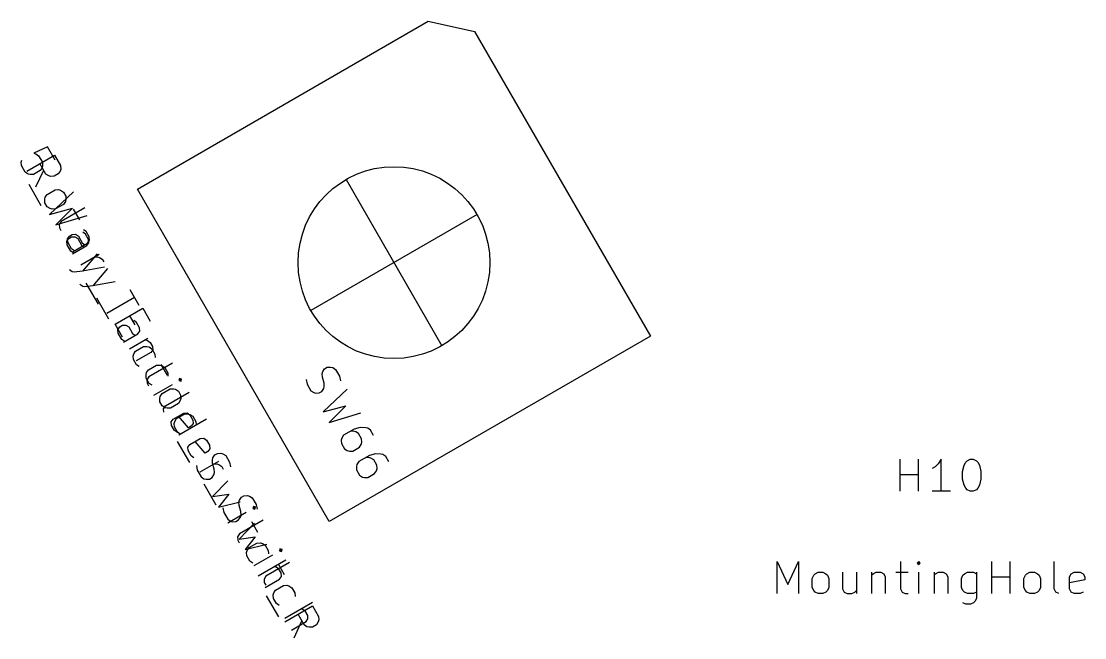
# Model space of a CAD drawing. Extents: x 64 to 353, y -155 to -55.
# Drawn here: x 69.67 to 102.93, y -151.64 to -132.36 of the extents above; entities that cross this region are included whole.
import ezdxf

# ---------------------------------------------------------------- set-up
doc = ezdxf.new("R2010")
doc.units = 0
doc.layers.add('BLACK', color=7, linetype='CONTINUOUS')

msp = doc.modelspace()

# ---------------------------------------------------------------- linework, layer by layer
at = {"layer": 'BLACK', "linetype": 'CONTINUOUS'}
for p, q in [((73.3074, -137.609), (82.4006, -132.359)), ((82.4006, -132.359), (83.8533, -132.676)), ((83.8533, -132.676), (89.3533, -142.202)), ((70.4986, -136.289), (70.0624, -136.486)), ((70.7367, -136.702), (70.4986, -136.289)), ((69.8434, -137.043), (70.7094, -136.543)), ((70.0624, -136.486), (70.1275, -136.504)), ((70.1275, -136.504), (70.2163, -136.562)), ((70.2163, -136.562), (70.3354, -136.769)), ((70.7094, -136.543), (70.8999, -136.873)), ((69.6738, -136.766), (69.6913, -136.701)), ((69.6802, -136.872), (69.6738, -136.766)), ((69.7993, -137.078), (69.6802, -136.872)), ((70.2657, -137.029), (70.0595, -137.148)), ((70.1291, -137.538), (70.3748, -137.012)), ((70.4462, -137.135), (70.2558, -136.805)), ((70.3243, -136.94), (70.2657, -137.029)), ((70.3418, -136.875), (70.3243, -136.94)), ((70.3354, -136.769), (70.3418, -136.875)), ((70.9062, -136.98), (70.8888, -137.045)), ((70.8999, -136.873), (70.9062, -136.98)), ((69.8881, -137.137), (69.7993, -137.078)), ((69.9532, -137.154), (69.8881, -137.137)), ((70.0595, -137.148), (69.9532, -137.154)), ((70.5351, -137.194), (70.4462, -137.135)), ((70.6001, -137.211), (70.5351, -137.194)), ((70.7064, -137.205), (70.6001, -137.211)), ((70.8301, -137.134), (70.7064, -137.205)), ((70.8888, -137.045), (70.8301, -137.134)), ((79.8303, -137.308), (82.8303, -142.504)), ((69.9073, -137.456), (70.2882, -138.115)), ((70.4845, -137.773), (70.7319, -137.63)), ((71.3081, -137.692), (70.5612, -138.398)), ((70.7319, -137.63), (70.8382, -137.624)), ((70.8382, -137.624), (70.9033, -137.641)), ((70.9033, -137.641), (70.9921, -137.7)), ((79.3074, -148.002), (73.3074, -137.609)), ((70.4084, -137.927), (70.4258, -137.862)), ((70.4148, -138.033), (70.4084, -137.927)), ((70.4258, -137.862), (70.4845, -137.773)), ((70.9921, -137.7), (71.0636, -137.824)), ((71.0525, -137.995), (70.9939, -138.084)), ((71.07, -137.93), (71.0525, -137.995)), ((71.0636, -137.824), (71.07, -137.93)), ((70.4862, -138.157), (70.4148, -138.033)), ((70.5751, -138.216), (70.4862, -138.157)), ((70.5612, -138.398), (71.275, -138.206)), ((70.6401, -138.233), (70.5751, -138.216)), ((70.7464, -138.227), (70.6401, -138.233)), ((70.9939, -138.084), (70.7464, -138.227)), ((71.275, -138.206), (70.7516, -138.728)), ((71.6618, -138.193), (70.9195, -138.622)), ((71.3017, -138.236), (71.4921, -138.566)), ((70.7516, -138.728), (71.7367, -138.434)), ((70.9195, -138.622), (70.8608, -138.71)), ((83.9284, -138.406), (78.7322, -141.406)), ((70.8608, -138.71), (70.8672, -138.817)), ((70.8672, -138.817), (70.9148, -138.899)), ((71.2638, -139.028), (71.3701, -139.021)), ((71.3701, -139.021), (71.459, -139.08)), ((71.6861, -139.013), (71.5973, -138.954)), ((71.7064, -138.937), (71.6176, -138.878)), ((71.7814, -139.178), (71.6861, -139.013)), ((71.8017, -139.102), (71.7064, -138.937)), ((71.1024, -139.24), (71.1611, -139.151)), ((71.1088, -139.346), (71.1024, -139.24)), ((71.2278, -139.552), (71.1088, -139.346)), ((71.1227, -139.164), (71.1814, -139.075)), ((71.1291, -139.27), (71.1227, -139.164)), ((71.2481, -139.477), (71.1291, -139.27)), ((71.1611, -139.151), (71.2436, -139.103)), ((71.1814, -139.075), (71.2638, -139.028)), ((71.2436, -139.103), (71.3498, -139.097)), ((71.2957, -139.559), (71.7494, -139.297)), ((71.3498, -139.097), (71.4387, -139.156)), ((71.4387, -139.156), (71.5578, -139.362)), ((71.459, -139.08), (71.578, -139.286)), ((71.578, -139.286), (71.6669, -139.345)), ((71.7291, -139.373), (71.7878, -139.284)), ((71.7494, -139.297), (71.808, -139.208)), ((71.7878, -139.284), (71.7814, -139.178)), ((71.808, -139.208), (71.8017, -139.102)), ((71.3167, -139.611), (71.2278, -139.552)), ((71.337, -139.535), (71.2481, -139.477)), ((71.2755, -139.635), (71.7291, -139.373)), ((71.5338, -139.971), (72.1112, -139.638)), ((71.5578, -139.362), (71.6466, -139.421)), ((72.0433, -139.631), (71.585, -140.171)), ((71.9462, -139.733), (72.0525, -139.727)), ((72.0525, -139.727), (72.1176, -139.744)), ((72.1176, -139.744), (72.2064, -139.803)), ((72.2064, -139.803), (72.254, -139.886)), ((71.2661, -140.19), (71.1773, -140.131)), ((71.3312, -140.208), (71.2661, -140.19)), ((71.585, -140.171), (71.3312, -140.208)), ((72.2814, -140.044), (71.585, -140.171)), ((72.3731, -140.092), (71.9148, -140.631)), ((71.5959, -140.65), (71.5071, -140.592)), ((71.661, -140.668), (71.5959, -140.65)), ((71.9148, -140.631), (71.661, -140.668)), ((71.693, -140.549), (72.0739, -141.208)), ((72.6112, -140.504), (71.9148, -140.631)), ((72.0228, -141.009), (72.4037, -141.669)), ((72.3469, -141.491), (73.2129, -140.991)), ((73.0701, -140.743), (73.3558, -141.238)), ((72.6053, -141.827), (73.4713, -141.327)), ((73.4713, -141.327), (73.7094, -141.74)), ((73.0589, -141.565), (73.2256, -141.854)), ((72.8434, -142.24), (72.6053, -141.827)), ((72.6976, -142.003), (72.7563, -141.914)), ((72.704, -142.109), (72.6976, -142.003)), ((72.7563, -141.914), (72.8388, -141.866)), ((72.8388, -141.866), (72.9451, -141.86)), ((72.9451, -141.86), (73.0339, -141.919)), ((73.0339, -141.919), (73.153, -142.125)), ((73.2814, -141.776), (73.1925, -141.717)), ((73.3766, -141.941), (73.2814, -141.776)), ((73.383, -142.047), (73.3766, -141.941)), ((72.8231, -142.315), (72.704, -142.109)), ((72.9119, -142.374), (72.8231, -142.315)), ((72.8707, -142.398), (73.3243, -142.136)), ((73.635, -142.277), (73.0577, -142.611)), ((73.153, -142.125), (73.2418, -142.184)), ((73.3243, -142.136), (73.383, -142.047)), ((73.5525, -142.325), (73.6176, -142.342)), ((73.6176, -142.342), (73.7064, -142.401)), ((89.3533, -142.202), (79.3074, -148.002)), ((73.1913, -142.763), (73.2499, -142.674)), ((73.2499, -142.674), (73.4974, -142.531)), ((73.4974, -142.531), (73.6037, -142.525)), ((73.6037, -142.525), (73.6687, -142.542)), ((73.6687, -142.542), (73.7576, -142.601)), ((73.7064, -142.401), (73.7779, -142.525)), ((73.7842, -142.631), (73.7256, -142.72)), ((73.7576, -142.601), (73.8528, -142.766)), ((73.7779, -142.525), (73.7842, -142.631)), ((73.1738, -142.828), (73.1913, -142.763)), ((73.1802, -142.934), (73.1738, -142.828)), ((73.2755, -143.099), (73.1802, -142.934)), ((73.7256, -142.72), (73.2719, -142.982)), ((73.8528, -142.766), (73.8592, -142.872)), ((73.3643, -143.158), (73.2755, -143.099)), ((73.5751, -143.412), (73.5925, -143.347)), ((73.5925, -143.347), (73.6512, -143.258)), ((73.6512, -143.258), (73.8986, -143.115)), ((74.4034, -143.053), (73.6611, -143.481)), ((73.8986, -143.115), (74.0049, -143.109)), ((74.0049, -143.109), (74.07, -143.126)), ((74.0433, -143.096), (74.2338, -143.425)), ((74.07, -143.126), (74.1588, -143.185)), ((74.1588, -143.185), (74.254, -143.35)), ((74.254, -143.35), (74.2604, -143.456)), ((79.0854, -143.379), (79.1028, -143.314)), ((79.1028, -143.314), (79.1615, -143.225)), ((79.1615, -143.225), (79.2439, -143.178)), ((79.2439, -143.178), (79.3502, -143.171)), ((79.3502, -143.171), (79.4153, -143.189)), ((79.4153, -143.189), (79.5041, -143.247)), ((79.5041, -143.247), (79.6232, -143.454)), ((73.5815, -143.518), (73.5751, -143.412)), ((73.6767, -143.683), (73.5815, -143.518)), ((73.6611, -143.481), (73.6024, -143.57)), ((73.6024, -143.57), (73.6088, -143.676)), ((73.6088, -143.676), (73.6564, -143.759)), ((73.7656, -143.742), (73.6767, -143.683)), ((74.6241, -143.53), (74.6066, -143.595)), ((74.6891, -143.547), (74.6066, -143.595)), ((74.6066, -143.595), (74.6717, -143.613)), ((74.6891, -143.547), (74.6241, -143.53)), ((74.6717, -143.613), (74.6891, -143.547)), ((78.5841, -143.559), (78.6143, -143.706)), ((79.0917, -143.485), (79.0854, -143.379)), ((79.1457, -143.674), (79.0917, -143.485)), ((79.1521, -143.781), (79.1457, -143.674)), ((79.6232, -143.454), (79.6534, -143.601)), ((73.8231, -144.047), (74.4004, -143.714)), ((74.0211, -144.089), (74.0798, -144)), ((74.0798, -144), (74.3272, -143.857)), ((74.1849, -144.388), (74.9272, -143.96)), ((74.3272, -143.857), (74.4335, -143.851)), ((74.4335, -143.851), (74.4985, -143.868)), ((74.4985, -143.868), (74.5874, -143.927)), ((74.5874, -143.927), (74.6588, -144.051)), ((78.6143, -143.706), (78.7334, -143.912)), ((78.7334, -143.912), (78.8222, -143.971)), ((78.8222, -143.971), (78.8873, -143.988)), ((78.8873, -143.988), (78.9935, -143.982)), ((78.9935, -143.982), (79.076, -143.934)), ((79.076, -143.934), (79.1347, -143.846)), ((79.8613, -143.866), (79.1143, -144.572)), ((79.1347, -143.846), (79.1521, -143.781)), ((74.0037, -144.154), (74.0211, -144.089)), ((74.01, -144.26), (74.0037, -144.154)), ((74.0815, -144.384), (74.01, -144.26)), ((74.5891, -144.311), (74.3417, -144.454)), ((74.6478, -144.222), (74.5891, -144.311)), ((74.6652, -144.157), (74.6478, -144.222)), ((74.6588, -144.051), (74.6652, -144.157)), ((74.1703, -144.443), (74.0815, -144.384)), ((74.1262, -144.477), (74.1849, -144.388)), ((74.1326, -144.584), (74.1262, -144.477)), ((74.2354, -144.46), (74.1703, -144.443)), ((74.3417, -144.454), (74.2354, -144.46)), ((74.423, -144.801), (74.7529, -144.61)), ((74.5321, -144.784), (74.7796, -144.641)), ((74.7529, -144.61), (74.8592, -144.604)), ((74.7796, -144.641), (74.8859, -144.634)), ((74.8592, -144.604), (74.948, -144.663)), ((74.8859, -144.634), (74.9509, -144.652)), ((74.948, -144.663), (75.0433, -144.828)), ((74.9509, -144.652), (75.0398, -144.711)), ((79.1143, -144.572), (79.8281, -144.38)), ((79.8281, -144.38), (79.3048, -144.902)), ((79.3048, -144.902), (80.2899, -144.608)), ((74.3643, -144.89), (74.423, -144.801)), ((74.3707, -144.996), (74.3643, -144.89)), ((74.4659, -145.161), (74.3707, -144.996)), ((74.456, -144.938), (74.4735, -144.873)), ((74.4624, -145.044), (74.456, -144.938)), ((74.4735, -144.873), (74.5321, -144.784)), ((74.9085, -145.07), (74.5879, -144.706)), ((74.6053, -145.291), (75.4713, -144.791)), ((75.0497, -144.934), (74.991, -145.023)), ((75.0398, -144.711), (75.135, -144.875)), ((75.0433, -144.828), (75.0497, -144.934)), ((75.135, -144.875), (75.1414, -144.982)), ((74.5577, -145.209), (74.4624, -145.044)), ((74.5548, -145.22), (74.4659, -145.161)), ((74.6465, -145.267), (74.5577, -145.209)), ((74.991, -145.023), (74.9085, -145.07)), ((79.7555, -145.302), (79.6968, -145.391)), ((80.0854, -145.111), (79.7555, -145.302)), ((80.0679, -145.176), (79.9616, -145.183)), ((80.133, -145.194), (80.0679, -145.176)), ((80.2741, -145.057), (80.0854, -145.111)), ((80.2218, -145.252), (80.133, -145.194)), ((80.3171, -145.417), (80.2218, -145.252)), ((80.4455, -145.068), (80.2741, -145.057)), ((80.5105, -145.086), (80.4455, -145.068)), ((80.5994, -145.144), (80.5105, -145.086)), ((80.6946, -145.309), (80.5994, -145.144)), ((74.5501, -145.497), (74.9311, -146.157)), ((74.8846, -145.68), (74.9433, -145.591)), ((74.9433, -145.591), (75.2732, -145.401)), ((75.4288, -145.861), (75.1082, -145.496)), ((75.2732, -145.401), (75.3795, -145.394)), ((75.3795, -145.394), (75.4683, -145.453)), ((75.4683, -145.453), (75.5636, -145.618)), ((75.5636, -145.618), (75.57, -145.724)), ((79.6968, -145.391), (79.6794, -145.456)), ((79.6794, -145.456), (79.6857, -145.562)), ((79.6857, -145.562), (79.781, -145.727)), ((80.0412, -145.797), (80.2474, -145.678)), ((80.2474, -145.678), (80.306, -145.589)), ((80.306, -145.589), (80.3235, -145.524)), ((80.3235, -145.524), (80.3171, -145.417)), ((74.891, -145.786), (74.8846, -145.68)), ((74.9862, -145.951), (74.891, -145.786)), ((75.0751, -146.01), (74.9862, -145.951)), ((75.5113, -145.813), (75.4288, -145.861)), ((75.57, -145.724), (75.5113, -145.813)), ((75.6513, -146.071), (75.6687, -146.006)), ((75.6687, -146.006), (75.7274, -145.917)), ((75.7274, -145.917), (75.8099, -145.87)), ((75.8099, -145.87), (75.9161, -145.863)), ((75.9161, -145.863), (75.9812, -145.881)), ((75.9812, -145.881), (76.0701, -145.939)), ((76.0701, -145.939), (76.1891, -146.146)), ((79.781, -145.727), (79.8698, -145.786)), ((79.8698, -145.786), (79.9349, -145.803)), ((79.9349, -145.803), (80.0412, -145.797)), ((80.5616, -145.936), (80.2316, -146.127)), ((80.5441, -146.001), (80.4378, -146.007)), ((80.6092, -146.019), (80.5441, -146.001)), ((80.7503, -145.882), (80.5616, -145.936)), ((80.9217, -145.893), (80.7503, -145.882)), ((80.9867, -145.911), (80.9217, -145.893)), ((81.0756, -145.969), (80.9867, -145.911)), ((81.1708, -146.134), (81.0756, -145.969)), ((75.15, -146.251), (75.1802, -146.398)), ((75.2719, -146.446), (75.8493, -146.113)), ((75.6577, -146.177), (75.6513, -146.071)), ((75.7117, -146.366), (75.6577, -146.177)), ((75.6843, -146.208), (75.7906, -146.202)), ((75.7906, -146.202), (75.8557, -146.219)), ((75.8557, -146.219), (75.9445, -146.278)), ((75.9445, -146.278), (75.9921, -146.36)), ((76.1891, -146.146), (76.2193, -146.293)), ((80.173, -146.215), (80.1555, -146.28)), ((80.1555, -146.28), (80.1619, -146.387)), ((80.2316, -146.127), (80.173, -146.215)), ((80.698, -146.077), (80.6092, -146.019)), ((80.7933, -146.242), (80.698, -146.077)), ((80.7997, -146.348), (80.7933, -146.242)), ((97.1631, -147.055), (97.1631, -146.055)), ((97.7345, -147.055), (97.7345, -146.055)), ((98.2583, -146.293), (98.1631, -146.341)), ((98.3535, -146.198), (98.2583, -146.293)), ((98.4488, -146.055), (98.3535, -146.198)), ((98.4488, -147.055), (98.4488, -146.055)), ((99.1154, -146.436), (99.1631, -146.245)), ((99.1631, -146.245), (99.2107, -146.15)), ((99.2107, -146.15), (99.2583, -146.102)), ((99.2583, -146.102), (99.3535, -146.055)), ((99.3535, -146.055), (99.4488, -146.055)), ((99.4488, -146.055), (99.544, -146.102)), ((99.544, -146.102), (99.5916, -146.15)), ((99.5916, -146.15), (99.6392, -146.245)), ((99.6392, -146.245), (99.6869, -146.436)), ((75.1802, -146.398), (75.2993, -146.604)), ((75.2993, -146.604), (75.3881, -146.663)), ((75.3881, -146.663), (75.4532, -146.68)), ((75.4532, -146.68), (75.5595, -146.674)), ((75.5595, -146.674), (75.6419, -146.626)), ((75.6419, -146.626), (75.7006, -146.538)), ((75.7006, -146.538), (75.718, -146.473)), ((75.718, -146.473), (75.7117, -146.366)), ((80.1619, -146.387), (80.2572, -146.552)), ((80.2572, -146.552), (80.346, -146.61)), ((80.346, -146.61), (80.4111, -146.628)), ((80.4111, -146.628), (80.5174, -146.621)), ((80.5174, -146.621), (80.7236, -146.502)), ((80.7236, -146.502), (80.7822, -146.413)), ((80.7822, -146.413), (80.7997, -146.348)), ((97.1631, -146.531), (97.7345, -146.531)), ((99.1154, -146.674), (99.1154, -146.436)), ((99.1631, -146.864), (99.1154, -146.674)), ((99.6869, -146.674), (99.6392, -146.864)), ((99.6869, -146.436), (99.6869, -146.674)), ((75.3799, -146.824), (75.7609, -147.483)), ((76.1385, -146.725), (75.6564, -147.223)), ((99.2107, -146.96), (99.1631, -146.864)), ((99.2583, -147.007), (99.2107, -146.96)), ((99.3535, -147.055), (99.2583, -147.007)), ((99.544, -147.007), (99.4488, -147.055)), ((99.5916, -146.96), (99.544, -147.007)), ((99.6392, -146.864), (99.5916, -146.96)), ((75.6564, -147.223), (76.164, -147.15)), ((76.164, -147.15), (75.8469, -147.553)), ((76.4811, -147.397), (76.4985, -147.332)), ((76.4985, -147.332), (76.5572, -147.244)), ((76.5572, -147.244), (76.6397, -147.196)), ((76.6397, -147.196), (76.746, -147.19)), ((76.746, -147.19), (76.811, -147.207)), ((76.811, -147.207), (76.8999, -147.266)), ((76.8999, -147.266), (77.0189, -147.472)), ((98.7345, -147.055), (98.1631, -147.055)), ((99.4488, -147.055), (99.3535, -147.055)), ((75.8469, -147.553), (76.5195, -147.384)), ((75.9798, -147.577), (76.01, -147.724)), ((76.4875, -147.504), (76.4811, -147.397)), ((76.5415, -147.693), (76.4875, -147.504)), ((76.9336, -147.53), (76.9161, -147.595)), ((76.9986, -147.548), (76.9161, -147.595)), ((76.9161, -147.595), (76.9812, -147.613)), ((76.9986, -147.548), (76.9336, -147.53)), ((76.9812, -147.613), (76.9986, -147.548)), ((77.0189, -147.472), (77.0491, -147.619)), ((76.01, -147.724), (76.1291, -147.931)), ((76.1291, -147.931), (76.2179, -147.989)), ((76.1326, -148.048), (76.7099, -147.714)), ((76.2179, -147.989), (76.283, -148.007)), ((76.283, -148.007), (76.3893, -148)), ((76.3893, -148), (76.4718, -147.953)), ((76.4718, -147.953), (76.5304, -147.864)), ((77.2367, -147.96), (76.4944, -148.389)), ((76.5304, -147.864), (76.5479, -147.799)), ((76.5479, -147.799), (76.5415, -147.693)), ((76.8766, -148.003), (77.0671, -148.333)), ((76.9683, -148.051), (76.4862, -148.549)), ((76.4944, -148.389), (76.4357, -148.478)), ((76.4357, -148.478), (76.4421, -148.584)), ((76.4421, -148.584), (76.4897, -148.666)), ((76.4862, -148.549), (76.9939, -148.476)), ((76.9939, -148.476), (76.6767, -148.879)), ((77.045, -148.676), (77.1513, -148.669)), ((77.1513, -148.669), (77.2163, -148.687)), ((76.6767, -148.879), (77.3493, -148.711)), ((76.7215, -148.972), (76.7389, -148.907)), ((76.7278, -149.079), (76.7215, -148.972)), ((76.7389, -148.907), (76.7976, -148.818)), ((76.7976, -148.818), (77.045, -148.676)), ((77.2163, -148.687), (77.3052, -148.745)), ((77.3052, -148.745), (77.4004, -148.91)), ((77.4004, -148.91), (77.4068, -149.017)), ((77.7634, -148.857), (77.746, -148.922)), ((77.8284, -148.874), (77.746, -148.922)), ((77.746, -148.922), (77.811, -148.939)), ((77.8284, -148.874), (77.7634, -148.857)), ((77.811, -148.939), (77.8284, -148.874)), ((76.8231, -149.244), (76.7278, -149.079)), ((76.9119, -149.302), (76.8231, -149.244)), ((76.9624, -149.374), (77.5398, -149.041)), ((77.085, -149.697), (77.951, -149.197)), ((78.0665, -149.286), (77.3242, -149.715)), ((77.7064, -149.329), (77.8969, -149.659)), ((93.3154, -150.255), (93.3154, -149.255)), ((93.3154, -149.255), (93.6488, -149.969)), ((93.6488, -149.969), (93.9821, -149.255)), ((93.9821, -149.255), (93.9821, -150.255)), ((97.1726, -149.255), (97.1726, -150.112)), ((97.744, -149.255), (97.6964, -149.302)), ((97.6964, -149.302), (97.744, -149.35)), ((97.7916, -149.302), (97.744, -149.255)), ((97.744, -149.255), (97.744, -149.35)), ((97.744, -149.35), (97.7916, -149.302)), ((100.03, -150.255), (100.03, -149.255)), ((100.601, -150.255), (100.601, -149.255)), ((101.982, -150.112), (101.982, -149.255)), ((77.6449, -149.429), (77.5799, -149.412)), ((77.7338, -149.488), (77.6449, -149.429)), ((77.8052, -149.611), (77.7338, -149.488)), ((77.8116, -149.718), (77.8052, -149.611)), ((94.4583, -149.683), (94.5059, -149.636)), ((94.5059, -149.636), (94.6011, -149.588)), ((94.6011, -149.588), (94.744, -149.588)), ((94.744, -149.588), (94.8392, -149.636)), ((94.8392, -149.636), (94.8869, -149.683)), ((95.3631, -149.588), (95.3631, -150.112)), ((95.7916, -149.588), (95.7916, -150.255)), ((96.2678, -149.588), (96.2678, -150.255)), ((96.2678, -149.683), (96.3154, -149.636)), ((96.3154, -149.636), (96.4107, -149.588)), ((96.4107, -149.588), (96.5535, -149.588)), ((96.5535, -149.588), (96.6488, -149.636)), ((96.6488, -149.636), (96.6964, -149.731)), ((97.0297, -149.588), (97.4107, -149.588)), ((97.744, -150.255), (97.744, -149.588)), ((98.2202, -149.588), (98.2202, -150.255)), ((98.2202, -149.683), (98.2678, -149.636)), ((98.2678, -149.636), (98.3631, -149.588)), ((98.3631, -149.588), (98.5059, -149.588)), ((98.5059, -149.588), (98.6011, -149.636)), ((98.6011, -149.636), (98.6488, -149.731)), ((99.125, -149.683), (99.1726, -149.636)), ((99.1726, -149.636), (99.2678, -149.588)), ((99.2678, -149.588), (99.4583, -149.588)), ((99.4583, -149.588), (99.5535, -149.636)), ((99.5535, -149.588), (99.5535, -150.398)), ((101.077, -149.683), (101.125, -149.636)), ((101.125, -149.636), (101.22, -149.588)), ((101.22, -149.588), (101.363, -149.588)), ((101.363, -149.588), (101.458, -149.636)), ((101.458, -149.636), (101.506, -149.683)), ((102.458, -149.731), (102.506, -149.636)), ((102.506, -149.636), (102.601, -149.588)), ((102.601, -149.588), (102.792, -149.588)), ((102.792, -149.588), (102.887, -149.636)), ((102.887, -149.636), (102.934, -149.731)), ((77.3242, -149.715), (77.2656, -149.804)), ((77.2656, -149.804), (77.2719, -149.91)), ((77.2719, -149.91), (77.3196, -149.993)), ((77.2993, -150.068), (77.7529, -149.807)), ((77.6274, -150.145), (77.8748, -150.002)), ((77.7529, -149.807), (77.8116, -149.718)), ((77.8748, -150.002), (77.9811, -149.996)), ((77.9811, -149.996), (78.0461, -150.013)), ((94.4107, -149.779), (94.4583, -149.683)), ((94.4107, -150.064), (94.4107, -149.779)), ((94.8869, -149.683), (94.9345, -149.779)), ((94.9345, -149.779), (94.9345, -150.064)), ((96.6964, -149.731), (96.6964, -150.255)), ((98.6488, -149.731), (98.6488, -150.255)), ((99.0773, -149.779), (99.125, -149.683)), ((99.0773, -150.064), (99.0773, -149.779)), ((100.03, -149.731), (100.601, -149.731)), ((101.03, -149.779), (101.077, -149.683)), ((101.03, -150.064), (101.03, -149.779)), ((101.506, -149.683), (101.554, -149.779)), ((101.554, -149.779), (101.554, -150.064)), ((102.458, -150.112), (102.458, -149.731)), ((102.934, -149.826), (102.458, -149.921)), ((102.934, -149.731), (102.934, -149.826)), ((77.3358, -150.322), (77.7168, -150.982)), ((77.5513, -150.299), (77.5687, -150.234)), ((77.5577, -150.405), (77.5513, -150.299)), ((77.5687, -150.234), (77.6274, -150.145)), ((78.0461, -150.013), (78.135, -150.072)), ((78.135, -150.072), (78.2302, -150.237)), ((78.2302, -150.237), (78.2366, -150.343)), ((94.4583, -150.16), (94.4107, -150.064)), ((94.5059, -150.207), (94.4583, -150.16)), ((94.6011, -150.255), (94.5059, -150.207)), ((94.744, -150.255), (94.6011, -150.255)), ((94.8392, -150.207), (94.744, -150.255)), ((94.8869, -150.16), (94.8392, -150.207)), ((94.9345, -150.064), (94.8869, -150.16)), ((95.3631, -150.112), (95.4107, -150.207)), ((95.4107, -150.207), (95.5059, -150.255)), ((95.5059, -150.255), (95.6488, -150.255)), ((95.6488, -150.255), (95.744, -150.207)), ((95.744, -150.207), (95.7916, -150.16)), ((97.1726, -150.112), (97.2202, -150.207)), ((97.2202, -150.207), (97.3154, -150.255)), ((97.3154, -150.255), (97.4107, -150.255)), ((99.125, -150.16), (99.0773, -150.064)), ((99.1726, -150.207), (99.125, -150.16)), ((99.2678, -150.255), (99.1726, -150.207)), ((99.4583, -150.255), (99.2678, -150.255)), ((99.5535, -150.207), (99.4583, -150.255)), ((101.077, -150.16), (101.03, -150.064)), ((101.125, -150.207), (101.077, -150.16)), ((101.22, -150.255), (101.125, -150.207)), ((101.363, -150.255), (101.22, -150.255)), ((101.458, -150.207), (101.363, -150.255)), ((101.506, -150.16), (101.458, -150.207)), ((101.554, -150.064), (101.506, -150.16)), ((102.03, -150.207), (101.982, -150.112)), ((102.125, -150.255), (102.03, -150.207)), ((102.506, -150.207), (102.458, -150.112)), ((102.601, -150.255), (102.506, -150.207)), ((102.792, -150.255), (102.601, -150.255)), ((102.887, -150.207), (102.792, -150.255)), ((77.6529, -150.57), (77.5577, -150.405)), ((77.7417, -150.629), (77.6529, -150.57)), ((77.9148, -151.024), (78.7808, -150.524)), ((77.9183, -151.141), (78.7843, -150.641)), ((78.7843, -150.641), (78.9748, -150.971)), ((99.2202, -150.588), (99.125, -150.541)), ((99.3631, -150.588), (99.2202, -150.588)), ((99.4583, -150.541), (99.3631, -150.588)), ((99.5059, -150.493), (99.4583, -150.541)), ((99.5535, -150.398), (99.5059, -150.493)), ((78.5212, -151.232), (78.3307, -150.903)), ((78.4747, -150.755), (78.4097, -150.738)), ((78.5636, -150.814), (78.4747, -150.755)), ((78.635, -150.938), (78.5636, -150.814)), ((78.6414, -151.044), (78.635, -150.938)), ((78.9748, -150.971), (78.9812, -151.077)), ((78.1291, -151.395), (78.5827, -151.133)), ((78.204, -151.636), (78.4498, -151.109)), ((78.61, -151.291), (78.5212, -151.232)), ((78.5827, -151.133), (78.6414, -151.044)), ((78.6751, -151.309), (78.61, -151.291)), ((78.7814, -151.302), (78.6751, -151.309)), ((78.9051, -151.231), (78.7814, -151.302)), ((78.9638, -151.142), (78.9051, -151.231)), ((78.9812, -151.077), (78.9638, -151.142))]:
    msp.add_line(p, q, dxfattribs=at)
at = {"layer": 'BLACK'}
msp.add_circle((81.3303, -139.906), 3, dxfattribs=at)

doc.saveas('drawing.dxf')
